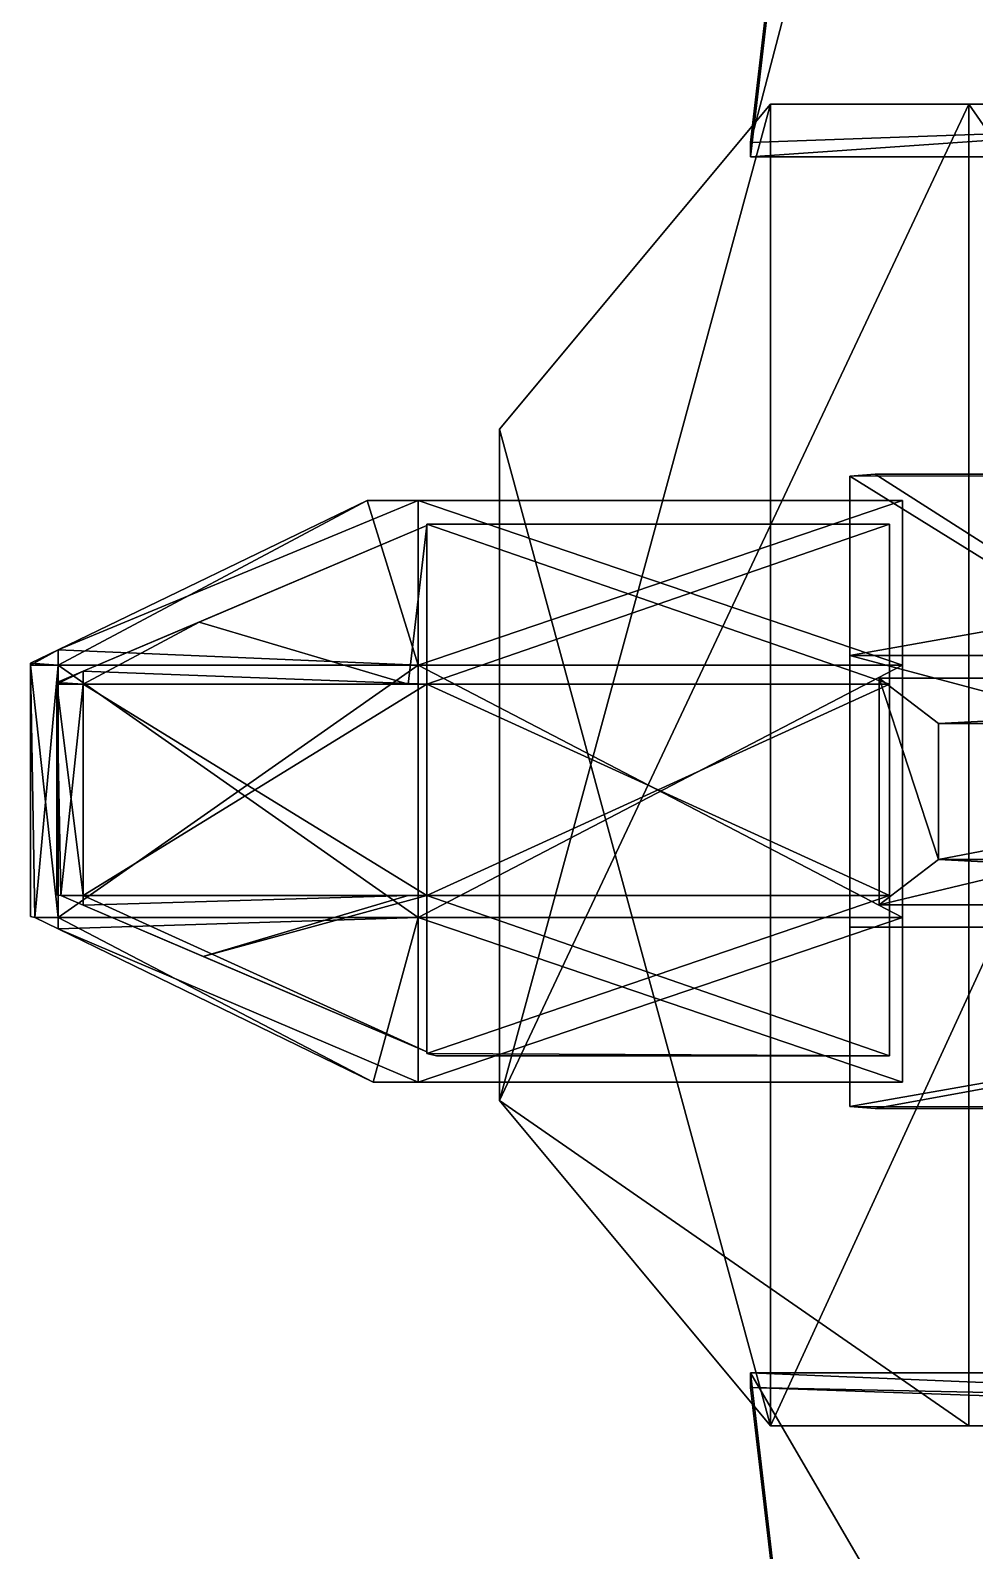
# Model space of a CAD drawing. Extents: x -1140 to 248, y -772 to 2020.
# Drawn here: x -1140 to -568, y 148 to 1069 of the extents above; entities that cross this region are included whole.
import ezdxf

# ---------------------------------------------------------------- set-up
doc = ezdxf.new("R2010")
doc.units = 0

msp = doc.modelspace()

# ---------------------------------------------------------------- meshes
at = {"layer": 'OBJECT000', "color": 50}
mesh = msp.add_polyface(dxfattribs=at)
corners = [(-1123.23999, 693.704773, 240), (-1123.23999, 693.704773, 200), (-936.192505, 784, 200), (-936.192505, 784, 240), (-905.333008, 684.359009, 200), (-905.333008, 684.359009, 240), (-905.333008, 784, 240), (-905.333008, 784, 200), (-1123.23999, 684.359009, 200), (-1123.23999, 684.359009, 240)]
mesh.append_faces([[corners[k] for k in face] for face in [(1, 3, 0), (5, 7, 4), (4, 9, 5), (8, 0, 9), (3, 9, 0), (2, 6, 3), (1, 7, 2)]], dxfattribs={"vtx0": -1})
mesh.append_faces([[corners[k] for k in face] for face in [(3, 5, 9), (1, 4, 7)]], dxfattribs={"vtx0": -1, "vtx2": -1})
mesh.append_faces([[corners[k] for k in face] for face in [(1, 2, 3), (5, 6, 7), (4, 8, 9), (8, 1, 0), (3, 6, 5), (2, 7, 6), (1, 8, 4)]], dxfattribs={"vtx2": -1})
at = {"layer": 'OBJECT001', "color": 50}
mesh = msp.add_polyface(dxfattribs=at)
corners = [(-1140, 684.359009, 240), (-1140, 684.359009, 200), (-1140, 685.614807, 200), (-1140, 685.614807, 240), (-1123.23999, 693.706055, 200), (-1123.23999, 693.706055, 240), (-1123.23999, 684.359009, 240), (-1123.23999, 684.359009, 200)]
mesh.append_faces([[corners[k] for k in face] for face in [(1, 3, 0), (2, 5, 3), (7, 0, 6), (4, 6, 5), (0, 5, 6), (2, 7, 4)]], dxfattribs={"vtx0": -1})
mesh.append_faces([[corners[k] for k in face] for face in [(1, 2, 3), (2, 4, 5), (7, 1, 0), (4, 7, 6), (0, 3, 5), (2, 1, 7)]], dxfattribs={"vtx2": -1})
at = {"layer": 'OBJECT002', "color": 50}
mesh = msp.add_polyface(dxfattribs=at)
corners = [(-1140, 532.201355, 240), (-1140, 532.201355, 200), (-1140, 684.359009, 200), (-1140, 684.359009, 240), (-1137.391968, 531.640991, 240), (-1137.391968, 531.640991, 200), (-1123.23999, 531.640991, 240), (-1123.23999, 531.640991, 200), (-1123.23999, 684.359009, 200), (-1123.23999, 684.359009, 240)]
mesh.append_faces([[corners[k] for k in face] for face in [(1, 3, 0), (5, 0, 4), (7, 4, 6), (2, 9, 3), (8, 6, 9), (4, 9, 6), (2, 7, 8)]], dxfattribs={"vtx0": -1})
mesh.append_faces([[corners[k] for k in face] for face in [(4, 3, 9), (2, 5, 7)]], dxfattribs={"vtx0": -1, "vtx2": -1})
mesh.append_faces([[corners[k] for k in face] for face in [(1, 2, 3), (5, 1, 0), (7, 5, 4), (2, 8, 9), (8, 7, 6), (4, 0, 3), (2, 1, 5)]], dxfattribs={"vtx2": -1})
at = {"layer": 'OBJECT003', "color": 50}
mesh = msp.add_polyface(dxfattribs=at)
corners = [(-1123.23999, 524.749634, 200), (-1123.23999, 524.749634, 240), (-932.527832, 432, 240), (-932.527832, 432, 200), (-905.333008, 531.640991, 240), (-905.333008, 531.640991, 200), (-905.333008, 432, 200), (-905.333008, 432, 240), (-1123.23999, 531.640991, 240), (-1123.23999, 531.640991, 200)]
mesh.append_faces([[corners[k] for k in face] for face in [(1, 3, 0), (5, 7, 4), (9, 4, 8), (0, 8, 1), (1, 7, 2), (6, 2, 7), (3, 9, 0)]], dxfattribs={"vtx0": -1})
mesh.append_faces([[corners[k] for k in face] for face in [(1, 4, 7), (3, 5, 9)]], dxfattribs={"vtx0": -1, "vtx2": -1})
mesh.append_faces([[corners[k] for k in face] for face in [(1, 2, 3), (5, 6, 7), (9, 5, 4), (0, 9, 8), (1, 8, 4), (6, 3, 2), (3, 6, 5)]], dxfattribs={"vtx2": -1})
at = {"layer": 'OBJECT004', "color": 50}
mesh = msp.add_polyface(dxfattribs=at)
corners = [(-1123.23999, 524.750977, 240), (-1123.23999, 524.750977, 200), (-1137.401367, 531.640625, 200), (-1137.401367, 531.640625, 240), (-1123.23999, 531.640991, 200), (-1123.23999, 531.640991, 240)]
mesh.append_faces([[corners[k] for k in face] for face in [(3, 5, 0), (2, 1, 4)]])
mesh.append_faces([[corners[k] for k in face] for face in [(1, 3, 0), (2, 5, 3), (4, 0, 5)]], dxfattribs={"vtx0": -1})
mesh.append_faces([[corners[k] for k in face] for face in [(1, 2, 3), (2, 4, 5), (4, 1, 0)]], dxfattribs={"vtx2": -1})
at = {"layer": 'OBJECT005', "color": 50}
mesh = msp.add_polyface(dxfattribs=at)
corners = [(-905.333008, 684.359009, 240), (-905.333008, 684.359009, 200), (-905.333008, 531.640625, 200), (-905.333008, 531.640625, 240), (-1123.23999, 531.640991, 200), (-1123.23999, 531.640991, 240), (-1123.23999, 684.359009, 240), (-1123.23999, 684.359009, 200)]
mesh.append_faces([[corners[k] for k in face] for face in [(1, 3, 0), (2, 5, 3), (7, 0, 6), (4, 6, 5), (0, 5, 6), (2, 7, 4)]], dxfattribs={"vtx0": -1})
mesh.append_faces([[corners[k] for k in face] for face in [(1, 2, 3), (2, 4, 5), (7, 1, 0), (4, 7, 6), (0, 3, 5), (2, 1, 7)]], dxfattribs={"vtx2": -1})
at = {"layer": 'OBJECT014', "color": 50}
mesh = msp.add_polyface(dxfattribs=at)
corners = [(-324, 224, 240), (-692, 224, 240), (-856, 420.794006, 240), (-856, 827.200012, 240), (-692, 1024, 240), (-324, 1024, 240), (-17, 1024, 128), (-572, 1024, 128), (-572, 224, 128), (-17, 224, 128), (-856, 827.200012, 199), (-856, 420.794006, 199), (-5.280814, 1024, 134.696869), (-5.280794, 1024, 200.160004), (-692, 1024, 158), (-692, 224, 158), (-8, 224, 200.499908), (-8, 224, 133.143005), (40.609722, 889.028564, 194.423782), (57.333401, 588, 192.333313), (26, 306, 196.25), (40.609596, 889.030823, 160.920715), (26, 306, 152.572327), (57.333427, 588, 170.477478)]
mesh.append_faces([[corners[k] for k in face] for face in [(1, 5, 0), (7, 9, 6), (3, 11, 10), (6, 14, 7), (8, 17, 9), (2, 15, 11), (4, 10, 14), (11, 14, 10), (5, 16, 0), (18, 12, 21), (16, 22, 17), (20, 23, 22), (19, 21, 23), (9, 12, 6)]], dxfattribs={"vtx0": -1})
mesh.append_faces([[corners[k] for k in face] for face in [(1, 3, 4), (1, 4, 5), (6, 13, 5), (6, 5, 4), (6, 4, 14), (8, 1, 0), (8, 0, 16), (8, 16, 17), (11, 8, 7), (11, 7, 14), (5, 18, 19), (5, 19, 20), (5, 20, 16), (9, 22, 23), (9, 23, 21), (9, 21, 12)]], dxfattribs={"vtx0": -1, "vtx2": -1})
mesh.append_faces([[corners[k] for k in face] for face in [(1, 2, 3), (7, 8, 9), (3, 2, 11), (6, 12, 13), (8, 15, 1), (2, 1, 15), (4, 3, 10), (11, 15, 8), (5, 13, 18), (18, 13, 12), (16, 20, 22), (20, 19, 23), (19, 18, 21), (9, 17, 22)]], dxfattribs={"vtx2": -1})
at = {"layer": 'OBJECT015', "color": 50}
mesh = msp.add_polyface(dxfattribs=at)
corners = [(-26.832031, 690.286011, 464), (-26.832031, 525.713989, 464), (-644, 525.713989, 464), (-644, 690.286011, 464), (-628.575989, 416, 176), (-26.832031, 416, 176), (-26.832031, 800, 176), (-628.574341, 800, 176), (-644, 798.794983, 176), (-644, 417.204987, 176), (-26.833401, 416, 240), (-26.833401, 800, 240), (-628.574341, 800, 240), (-628.575989, 416, 240), (-644, 798.794922, 242.460358), (-644, 417.204987, 242.460175)]
mesh.append_faces([[corners[k] for k in face] for face in [(1, 3, 0), (5, 9, 4), (5, 11, 6), (6, 12, 7), (4, 10, 5), (7, 14, 8), (9, 13, 4), (8, 15, 9), (1, 15, 2), (11, 14, 12)]], dxfattribs={"vtx0": -1})
mesh.append_faces([[corners[k] for k in face] for face in [(5, 7, 8), (5, 8, 9), (5, 1, 0), (5, 0, 11), (8, 3, 2), (8, 2, 15), (1, 13, 15), (11, 3, 14)]], dxfattribs={"vtx0": -1, "vtx2": -1})
mesh.append_faces([[corners[k] for k in face] for face in [(1, 2, 3), (5, 6, 7), (5, 10, 1), (6, 11, 12), (4, 13, 10), (7, 12, 14), (9, 15, 13), (8, 14, 3), (1, 10, 13), (11, 0, 3)]], dxfattribs={"vtx2": -1})
at = {"layer": 'OBJECT016', "color": 50}
mesh = msp.add_polyface(dxfattribs=at)
corners = [(-590.333069, 649.143005, 488), (-161, 649.143005, 488), (-161, 566.856995, 488), (-590.333069, 566.856995, 488), (-626.109375, 676.570313, 440), (-626.109375, 539.429016, 440), (-53.666698, 539.429016, 440), (-53.666698, 676.570313, 440), (-626.111023, 676.570313, 464), (-626.111023, 539.429016, 464), (-53.666698, 539.429016, 464), (-53.666698, 676.570313, 464)]
mesh.append_faces([[corners[k] for k in face] for face in [(1, 3, 0), (5, 7, 4), (4, 9, 5), (6, 11, 7), (7, 8, 4), (5, 10, 6), (0, 11, 1), (3, 10, 9), (8, 3, 9), (1, 10, 2)]], dxfattribs={"vtx0": -1})
mesh.append_faces([[corners[k] for k in face] for face in [(1, 2, 3), (5, 6, 7), (4, 8, 9), (6, 10, 11), (7, 11, 8), (5, 9, 10), (0, 8, 11), (3, 2, 10), (8, 0, 3), (1, 11, 10)]], dxfattribs={"vtx2": -1})
at = {"layer": 'OBJECT020', "color": 50}
mesh = msp.add_polyface(dxfattribs=at)
corners = [(-271.496887, -743.79187, -66.832062), (-444.503632, -743.79187, -66.832062), (-444.503632, 238.038666, 224), (-271.496857, 238.039139, 224), (-12, 247.128433, 193.3181), (-704, 247.126556, 193.317474), (-704, 256, 163.36557), (-12, 256, 163.366089), (-588.666992, -738.743042, -83.877556), (-127.333008, -738.743042, -83.877449), (-127.333038, -732.756287, -104.089073), (-588.666992, -732.756287, -104.089073)]
mesh.append_faces([[corners[k] for k in face] for face in [(1, 3, 0), (3, 7, 4), (1, 11, 8), (2, 8, 5), (0, 4, 9), (6, 10, 7), (5, 11, 6), (9, 7, 10)]], dxfattribs={"vtx0": -1})
mesh.append_faces([[corners[k] for k in face] for face in [(3, 5, 6), (3, 6, 7), (1, 9, 10), (1, 10, 11)]], dxfattribs={"vtx0": -1, "vtx2": -1})
mesh.append_faces([[corners[k] for k in face] for face in [(1, 2, 3), (3, 2, 5), (1, 0, 9), (2, 1, 8), (0, 3, 4), (6, 11, 10), (5, 8, 11), (9, 4, 7)]], dxfattribs={"vtx2": -1})
at = {"layer": 'OBJECT022', "color": 50}
mesh = msp.add_polyface(dxfattribs=at)
corners = [(-271.499603, 1009.962769, 224), (-444.501068, 1009.960388, 224), (-444.501068, 1991.783813, -66.829941), (-271.500092, 1991.783813, -66.829941), (-704, 1000.869507, 193.317841), (-12, 1000.879089, 193.31543), (-12, 992, 163.363541), (-704, 992, 163.366104), (-127.332909, 1986.739136, -83.877159), (-588.667114, 1986.739136, -83.877075), (-588.667114, 1980.759155, -104.088753), (-127.333504, 1980.759155, -104.088753)]
mesh.append_faces([[corners[k] for k in face] for face in [(1, 3, 0), (1, 7, 4), (3, 11, 8), (2, 4, 9), (0, 8, 5), (10, 6, 11), (9, 7, 10), (5, 11, 6)]], dxfattribs={"vtx0": -1})
mesh.append_faces([[corners[k] for k in face] for face in [(1, 5, 6), (1, 6, 7), (3, 9, 10), (3, 10, 11)]], dxfattribs={"vtx0": -1, "vtx2": -1})
mesh.append_faces([[corners[k] for k in face] for face in [(1, 2, 3), (1, 0, 5), (3, 2, 9), (2, 1, 4), (0, 3, 8), (10, 7, 6), (9, 4, 7), (5, 8, 11)]], dxfattribs={"vtx2": -1})
at = {"layer": 'OBJECT026', "color": 50}
mesh = msp.add_polyface(dxfattribs=at)
corners = [(-1108, 544.925781, 208), (-900, 544.925781, 208), (-900, 672.924011, 208), (-1108, 672.924011, 208), (-1108, 672.924011, 283.340454), (-900, 672.924011, 406.770416), (-900, 544.925781, 406.770416), (-1108, 544.925781, 283.340454)]
mesh.append_faces([[corners[k] for k in face] for face in [(1, 3, 0), (5, 7, 4), (1, 5, 2), (0, 6, 1), (2, 4, 3), (3, 7, 0)]], dxfattribs={"vtx0": -1})
mesh.append_faces([[corners[k] for k in face] for face in [(1, 2, 3), (5, 6, 7), (1, 6, 5), (0, 7, 6), (2, 5, 4), (3, 4, 7)]], dxfattribs={"vtx2": -1})
at = {"layer": 'OBJECT027', "color": 50}
mesh = msp.add_polyface(dxfattribs=at)
corners = [(-900, 768.923584, 208), (-1108, 680.757568, 208), (-1108, 672.924011, 208), (-900, 672.924011, 208), (-1037.921265, 710.461548, 324.92395), (-1108, 680.757324, 283.340668), (-911.40686, 672.924011, 400), (-1108, 672.924011, 283.341309), (-900, 672.924011, 400)]
mesh.append_faces([[corners[k] for k in face] for face in [(3, 8, 0)]])
mesh.append_faces([[corners[k] for k in face] for face in [(1, 3, 0), (0, 5, 1), (4, 7, 5), (2, 8, 3), (0, 6, 4), (1, 7, 2)]], dxfattribs={"vtx0": -1})
mesh.append_faces([[corners[k] for k in face] for face in [(2, 6, 8)]], dxfattribs={"vtx0": -1, "vtx2": -1})
mesh.append_faces([[corners[k] for k in face] for face in [(1, 2, 3), (0, 4, 5), (4, 6, 7), (2, 7, 6), (0, 8, 6), (1, 5, 7)]], dxfattribs={"vtx2": -1})
at = {"layer": 'OBJECT028', "color": 50}
mesh = msp.add_polyface(dxfattribs=at)
corners = [(-1108, 672.924011, 208), (-1124, 672.924011, 208), (-1124, 545.391907, 208), (-1121.51062, 544.924011, 208), (-1108, 544.924011, 208), (-1124, 545.391907, 273.846985), (-1124, 672.924011, 273.846985), (-1121.51062, 544.924011, 275.321594), (-1108, 544.924011, 283.323212), (-1108, 672.924011, 283.323242)]
mesh.append_faces([[corners[k] for k in face] for face in [(1, 4, 0), (2, 6, 5), (2, 7, 3), (7, 9, 8), (3, 8, 4), (1, 9, 6), (4, 9, 0)]], dxfattribs={"vtx0": -1})
mesh.append_faces([[corners[k] for k in face] for face in [(1, 3, 4), (7, 6, 9)]], dxfattribs={"vtx0": -1, "vtx2": -1})
mesh.append_faces([[corners[k] for k in face] for face in [(1, 2, 3), (2, 1, 6), (2, 5, 7), (7, 5, 6), (3, 7, 8), (1, 0, 9), (4, 8, 9)]], dxfattribs={"vtx2": -1})
at = {"layer": 'OBJECT029', "color": 50}
mesh = msp.add_polyface(dxfattribs=at)
corners = [(-1108, 539.150024, 208), (-900, 450.328003, 208), (-900, 544.924011, 208), (-1108, 544.924011, 208), (-1108, 539.148987, 283.341034), (-1035.382568, 508.139221, 326.431488), (-900, 450.326935, 210.806854), (-1108, 544.924011, 283.341248), (-911.403015, 544.924011, 400), (-900, 544.924011, 400)]
mesh.append_faces([[corners[k] for k in face] for face in [(1, 3, 0), (0, 6, 1), (4, 8, 5), (1, 9, 2), (2, 7, 3), (5, 9, 6), (0, 7, 4)]], dxfattribs={"vtx0": -1})
mesh.append_faces([[corners[k] for k in face] for face in [(0, 5, 6), (2, 8, 7)]], dxfattribs={"vtx0": -1, "vtx2": -1})
mesh.append_faces([[corners[k] for k in face] for face in [(1, 2, 3), (0, 4, 5), (4, 7, 8), (1, 6, 9), (2, 9, 8), (5, 8, 9), (0, 3, 7)]], dxfattribs={"vtx2": -1})
at = {"layer": 'OBJECT030', "color": 50}
mesh = msp.add_polyface(dxfattribs=at)
corners = [(-1108, 680.756958, 208), (-1124, 673.974976, 208), (-1124, 672.924011, 208), (-1108, 672.924011, 208), (-1124, 673.974976, 273.846039), (-1124, 672.924011, 273.846039), (-1108, 680.757202, 283.341034), (-1108, 672.924011, 283.339355)]
mesh.append_faces([[corners[k] for k in face] for face in [(1, 3, 0), (1, 5, 2), (1, 6, 4), (5, 6, 7), (2, 7, 3), (0, 7, 6)]], dxfattribs={"vtx0": -1})
mesh.append_faces([[corners[k] for k in face] for face in [(1, 2, 3), (1, 4, 5), (1, 0, 6), (5, 4, 6), (2, 5, 7), (0, 3, 7)]], dxfattribs={"vtx2": -1})
at = {"layer": 'OBJECT031', "color": 50}
mesh = msp.add_polyface(dxfattribs=at)
corners = [(-1108, 544.924011, 208), (-1121.520264, 544.924011, 208), (-1108, 539.149902, 208), (-1121.518433, 544.924011, 275.319916), (-1108, 539.150696, 283.340973), (-1108, 544.924011, 283.341461)]
mesh.append_faces([[corners[k] for k in face] for face in [(1, 2, 0), (3, 5, 4)]])
mesh.append_faces([[corners[k] for k in face] for face in [(1, 4, 2), (1, 5, 3), (2, 5, 0)]], dxfattribs={"vtx0": -1})
mesh.append_faces([[corners[k] for k in face] for face in [(1, 3, 4), (1, 0, 5), (2, 4, 5)]], dxfattribs={"vtx2": -1})
at = {"layer": 'OBJECT032', "color": 50}
mesh = msp.add_polyface(dxfattribs=at)
corners = [(-900, 769.848022, 206.151993), (-900, 672.925781, 206.151993), (-620, 672.925781, 206.151993), (-620, 769.848022, 206.151993), (-620, 672.925781, 408), (-900, 672.925781, 408)]
mesh.append_faces([[corners[k] for k in face] for face in [(2, 4, 3), (1, 0, 5)]])
mesh.append_faces([[corners[k] for k in face] for face in [(1, 3, 0), (2, 5, 4), (0, 4, 5)]], dxfattribs={"vtx0": -1})
mesh.append_faces([[corners[k] for k in face] for face in [(1, 2, 3), (2, 1, 5), (0, 3, 4)]], dxfattribs={"vtx2": -1})
at = {"layer": 'OBJECT033', "color": 50}
mesh = msp.add_polyface(dxfattribs=at)
corners = [(-900, 672.924011, 206.151993), (-900, 544.925781, 206.151993), (-620, 544.925781, 206.151993), (-620, 672.924011, 206.151993), (-900, 544.925781, 408), (-900, 672.924011, 408), (-620, 672.924011, 464), (-620, 544.925781, 464)]
mesh.append_faces([[corners[k] for k in face] for face in [(1, 3, 0), (5, 7, 4), (2, 6, 3), (0, 4, 1), (1, 7, 2), (3, 5, 0)]], dxfattribs={"vtx0": -1})
mesh.append_faces([[corners[k] for k in face] for face in [(1, 2, 3), (5, 6, 7), (2, 7, 6), (0, 5, 4), (1, 4, 7), (3, 6, 5)]], dxfattribs={"vtx2": -1})
at = {"layer": 'OBJECT034', "color": 50}
mesh = msp.add_polyface(dxfattribs=at)
corners = [(-900, 544.924011, 206.151993), (-900, 449.27536, 206.151993), (-894.196777, 448, 206.151993), (-620, 448, 206.151993), (-620, 544.924011, 206.151993), (-900, 449.274139, 208.805435), (-620, 544.924011, 408), (-900, 544.924011, 408)]
mesh.append_faces([[corners[k] for k in face] for face in [(1, 5, 2), (4, 3, 6)]])
mesh.append_faces([[corners[k] for k in face] for face in [(1, 4, 0), (1, 7, 5), (0, 6, 7), (3, 7, 6)]], dxfattribs={"vtx0": -1})
mesh.append_faces([[corners[k] for k in face] for face in [(1, 3, 4), (3, 5, 7)]], dxfattribs={"vtx0": -1, "vtx2": -1})
mesh.append_faces([[corners[k] for k in face] for face in [(1, 2, 3), (1, 0, 7), (0, 4, 6), (3, 2, 5)]], dxfattribs={"vtx2": -1})
at = {"layer": 'OBJECT035', "color": 50}
mesh = msp.add_polyface(dxfattribs=at)
corners = [(-612, 531.640625, 240), (-612, 531.640625, 200), (-612, 432, 200), (-612, 432, 240), (-905.333008, 531.640625, 200), (-905.333008, 531.640625, 240), (-905.333008, 432, 240), (-905.333008, 432, 200)]
mesh.append_faces([[corners[k] for k in face] for face in [(1, 3, 0), (5, 7, 4), (4, 0, 5), (5, 3, 6), (2, 6, 3), (7, 1, 4)]], dxfattribs={"vtx0": -1})
mesh.append_faces([[corners[k] for k in face] for face in [(1, 2, 3), (5, 6, 7), (4, 1, 0), (5, 0, 3), (2, 7, 6), (7, 2, 1)]], dxfattribs={"vtx2": -1})
at = {"layer": 'OBJECT036', "color": 50}
mesh = msp.add_polyface(dxfattribs=at)
corners = [(-612, 684.359375, 200), (-612, 684.359375, 240), (-612, 784, 240), (-612, 784, 200), (-905.333008, 684.359375, 240), (-905.333008, 684.359375, 200), (-905.333008, 784, 200), (-905.333008, 784, 240)]
mesh.append_faces([[corners[k] for k in face] for face in [(1, 3, 0), (5, 7, 4), (0, 4, 1), (7, 1, 4), (6, 2, 7), (5, 3, 6)]], dxfattribs={"vtx0": -1})
mesh.append_faces([[corners[k] for k in face] for face in [(1, 2, 3), (5, 6, 7), (0, 5, 4), (7, 2, 1), (6, 3, 2), (5, 0, 3)]], dxfattribs={"vtx2": -1})
at = {"layer": 'OBJECT037', "color": 50}
mesh = msp.add_polyface(dxfattribs=at)
corners = [(-612, 684.359009, 240), (-612, 684.359009, 200), (-612, 531.640625, 200), (-612, 531.640625, 240), (-905.333008, 531.640625, 240), (-905.333008, 531.640625, 200), (-905.333008, 684.359009, 200), (-905.333008, 684.359009, 240)]
mesh.append_faces([[corners[k] for k in face] for face in [(1, 3, 0), (5, 7, 4), (2, 4, 3), (6, 0, 7), (7, 3, 4), (5, 1, 6)]], dxfattribs={"vtx0": -1})
mesh.append_faces([[corners[k] for k in face] for face in [(1, 2, 3), (5, 6, 7), (2, 5, 4), (6, 1, 0), (7, 0, 3), (5, 2, 1)]], dxfattribs={"vtx2": -1})

doc.saveas('drawing.dxf')
